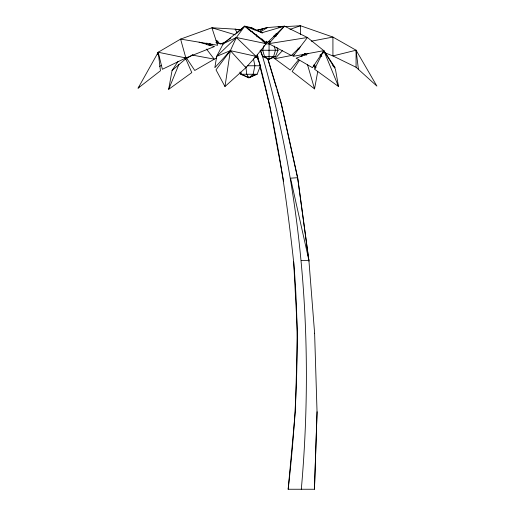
<?xml version="1.0" encoding="UTF-8"?>
<svg xmlns="http://www.w3.org/2000/svg" width="515" height="515" viewBox="0 0 515 515"><rect width="100%" height="100%" fill="white"/><g stroke="black" fill="none" stroke-linecap="round" stroke-linejoin="round"><path stroke-width="0.77" d="M266.281 41.174L266.242 42.681L244.747 26.181L223.278 43.672L216.68 56.367L214.858 67.684L230.366 50.65L236.359 37.498L244.747 26.181L250.959 27.552L253.039 28.467L254.455 29.838M257.236 54.809C275.847 122.795 286.089 192.668 293.73 262.644C300.277 338.162 296.724 414.041 288.162 489.25L314.459 489.25L317.047 412.148L314.614 333.237M314.459 489.25L317.073 411.762M301.314 489.25C314.311 342.565 302.794 193.028 261.124 51.526M288.162 489.25L295.359 411.485L297.503 333.81L293.672 261.787M230.585 38.116L223.278 43.672L236.359 37.498L256.039 56.367L245.867 67.684L224.971 86.546L230.366 50.65L256.039 56.367L266.216 43.672L244.747 26.181L236.617 33.385M185.593 58.395L191.799 72.602L168.682 89.32L172.068 70.458L178.177 61.285M299.415 60.268L292.134 71.508L314.543 88.889L317.749 71.508M157.654 54.571L158.221 52.247L180.585 39.101L211.89 27.778L235.085 29.149L240.763 30.063L235.085 29.149L237.157 32.58M157.545 54.564L158.221 52.247L185.857 57.963L214.504 46.524L199.112 42.185M264.15 45.307L262.695 50.258L264.562 56.624L269.062 59.264L275.428 56.624L278.068 50.258L276.896 47.432M206.386 44.509L206.888 42.99M322.808 53.509L323.549 51.365M239.848 72.132L240.698 74.257L248.9 77.771L257.101 74.257L260.493 65.766L257.101 57.274L255.047 56.399M168.682 89.32L178.905 64.414M332.722 65.624L335.143 67.684L323.793 50.65L314.498 69.171L338.529 86.546L335.413 69.171L323.793 50.65L307.423 37.498L284.505 26.181L267.523 27.552L256.927 30.295L267.523 27.552L260.184 31.994M158.221 52.247L160.461 70.767L138.091 88.149L158.221 52.247L162.373 69.28L185.857 57.963L180.585 39.101L217.645 45.275L211.89 27.778L235.439 34.865M301.983 56.296L303.264 54.313M338.529 86.546L323.793 50.65L312.444 67.684L296.151 58.189L308.408 53.509M245.867 67.684L230.366 50.65L216.01 69.828L224.971 86.546M186.823 57.249L185.381 59.135L172.068 70.458M210.281 44.226L209.29 45.449L212.219 44.181M298.661 59.682L290.222 70.027L272.976 57.332M301.14 56.637L303.129 54.204M138.091 88.149L139.108 86.945M208.041 45.281L209.611 43.53M300.219 46.936L291.336 55.485L268.785 43.672L284.505 26.181L261.536 32.857M282.387 50.702L274.901 58.704L294.123 54.944M284.505 26.181L267.375 42.636L266.126 41.721M259.611 31.441L263.049 28.467L263.918 28.467M240.788 72.132L241.548 74.257L248.9 77.771L253.142 74.257L254.899 65.766L253.464 58.819M192.81 54.777L185.381 59.135L184.891 57.706M265.206 43.517L269.062 41.258L270.478 41.844M260.352 50.966L262.695 56.624L269.062 59.264L273.568 56.624L275.428 50.258L274.186 46.015M159.547 66.358L161.601 65.263M216.332 58.015L194.767 70.458L186.475 58.008M247.078 76.265L248.9 77.771L255.582 74.572M215.882 42.59L218.077 41.638M226.111 41.638L220.278 44.142L215.997 40.273M230.366 50.65L216.68 56.367L236.359 37.498L266.216 43.672M264.819 43.015L266.944 42.133M208.923 44.232L210.384 43.685M216.255 41.49L217.723 40.943M248.121 29.819L249.608 29.278M276.497 33.984L277.997 33.469M290.003 29.349L300.509 25.75L332.922 37.067L356.071 50.219L376.909 86.114L356.071 67.253L332.922 55.935L324.817 52.762M358.44 69.396L356.071 50.219L332.922 55.935L332.922 37.067L311.311 41.187M323.793 50.65L293.016 56.367L307.423 37.498L268.785 43.672M250.799 31.602L252.331 31.318M301.256 260.622L308.897 260.307L297.683 177.694L290.524 178.184L308.897 260.307L314.633 333.565M278.1 27.031L280.501 26.896M285.304 26.619L300.509 25.75L300.509 34.499M251.841 28.467L253.039 28.467M265.315 43.891L269.062 43.891M260.062 50.258L278.068 50.258M255.762 56.663L258.06 56.663M262.695 56.624L275.428 56.624M254.725 57.274L257.101 57.274M247.309 65.766L260.493 65.766M240.698 74.257L257.101 74.257M275.744 33.926L277.315 34.17M216.345 42.919L223.446 44.052M273.587 35.999L275.911 36.378M192.095 55.034L214.195 59.135L206.509 49.08M274.547 35.406L276.021 35.941M244.747 26.181L262.721 32.992M250.959 27.552L261.53 32.233M274.759 35.039L276.149 35.728M270.349 42.011L269.062 41.258L269.062 59.264M319.815 55.182L321.83 56.367L320.388 54.481M297.953 48.069L299.131 49.099M304.449 53.721L305.633 54.745M305.131 53.94L306.142 54.893M305.517 53.715L306.554 54.822M305.53 53.837L306.573 54.976M304.616 53.599L305.614 54.815M314.053 65.16L316.036 67.594M304.59 53.631L305.53 54.905M313.519 65.766L315.399 68.315M314.079 64.33L315.83 66.86M248.9 77.771L246.704 74.257L245.874 66.538M261.89 38.773L262.586 41.078M267.903 58.742L281.087 102.517L297.683 177.694M267.53 58.221L276.465 87.994M276.922 89.526L281.274 104.03M263.545 40.144L264.201 42.397M304.346 53.753L304.783 55.279M307.449 64.446L314.543 88.889M256.457 34.602L257.094 36.913M257.597 56.862L258.562 60.751M260.101 66.976L269.937 106.644L283.617 181.344M281.447 104.809L297.805 179.033L308.949 261.163M356.071 50.219L356.071 67.253"/></g></svg>
